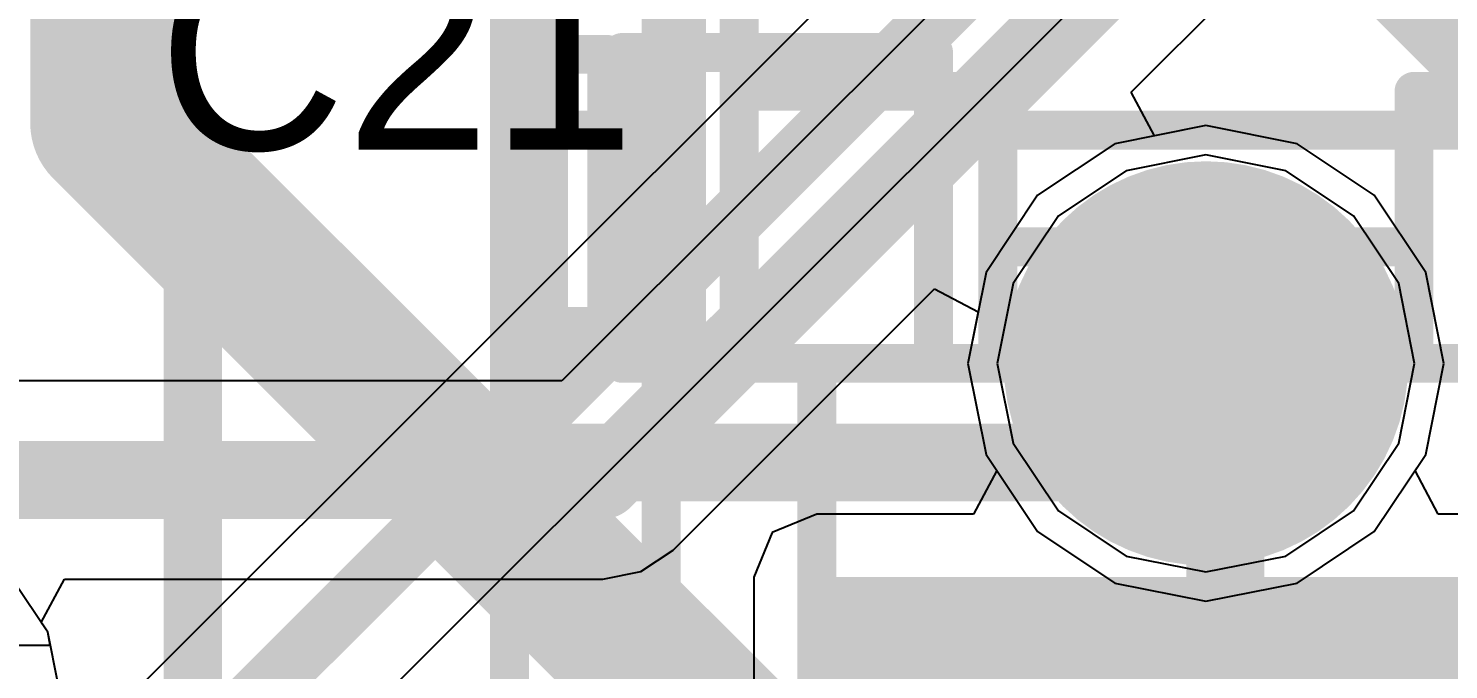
# Model space of a CAD drawing. Header units: millimetres. Extents: x 6 to 417, y 41 to 311.
# Drawn here: x 84.617 to 88.268, y 93.512 to 95.162 of the extents above; entities that cross this region are included whole.
import ezdxf

# ---------------------------------------------------------------- set-up
doc = ezdxf.new("R2010")
doc.units = ezdxf.units.MM
for name, color, linetype in [('BottomLayer', 5, 'Continuous'), ('BottomOverlay', 54, 'Continuous'), ('BottomSolder', 6, 'Continuous'), ('DrillDrawing', 1, 'Continuous'), ('KeepOutLayer', 6, 'Continuous'), ('Mechanical2', 216, 'Continuous'), ('Mechanical4', 56, 'Continuous'), ('MidLayer1', 16, 'Continuous'), ('MidLayer2', 76, 'Continuous'), ('MultiLayer', 9, 'Continuous'), ('TopLayer', 1, 'Continuous'), ('TopOverlay', 2, 'Continuous'), ('TopSolder', 216, 'Continuous')]:
    doc.layers.add(name, color=color, linetype=linetype)

msp = doc.modelspace()

# ---------------------------------------------------------------- linework, layer by layer
at = {"layer": 'BottomLayer'}
for p, q in [((87.4519, 94.9975), (87.8802, 95.4258)), ((86.9944, 95.261), (85.9884, 94.2549)), ((87.5117, 94.8854), (87.4519, 94.9975)), ((87.644, 94.9118), (87.5117, 94.8854)), ((87.8781, 94.8652), (87.644, 94.9118)), ((88.0766, 94.7326), (87.8781, 94.8652)), ((88.2092, 94.5341), (88.0766, 94.7326)), ((88.2558, 94.3), (88.2092, 94.5341)), ((86.2742, 93.8198), (86.9465, 94.4921)), ((86.9465, 94.4921), (87.0586, 94.4323)), ((87.0586, 94.4323), (87.0322, 94.3)), ((87.0322, 94.3), (87.0788, 94.0659)), ((88.2092, 94.0659), (88.2558, 94.3)), ((85.9884, 94.2549), (83.35, 94.2549)), ((87.0788, 94.0659), (87.1065, 94.0244)), ((88.1815, 94.0244), (88.2092, 94.0659)), ((87.1065, 94.0244), (87.0467, 93.9124)), ((88.2413, 93.9124), (88.1815, 94.0244)), ((86.644, 93.9124), (86.5292, 93.8648)), ((87.0467, 93.9124), (86.644, 93.9124)), ((88.644, 93.9124), (88.2413, 93.9124)), ((86.5292, 93.8648), (86.4816, 93.75)), ((86.1915, 93.7645), (86.2742, 93.8198)), ((86.0939, 93.7451), (86.1915, 93.7645)), ((86.4816, 93.75), (86.4816, 91.25)), ((84.6503, 93.6331), (84.7101, 93.7451)), ((84.7101, 93.7451), (86.0939, 93.7451)), ((84.6669, 93.6081), (84.6503, 93.6331)), ((84.6735, 93.575), (84.6669, 93.6081)), ((83.6555, 93.575), (84.6735, 93.575))]:
    msp.add_line(p, q, dxfattribs=at)
at = {"layer": 'BottomLayer', "const_width": 0.2}
for points in [[(86.0939, 94), (87.7, 95.6061)], [(83, 94), (86.0939, 94)]]:
    msp.add_lwpolyline(points, dxfattribs=at)
at = {"layer": 'BottomLayer'}
for points, const_width in [([(87.419, 94.3, 1), (87.869, 94.3, 1)], 0.45), ([(86.0439, 94, 1), (86.1439, 94, 1)], 0.1), ([(86.0439, 94, 1), (86.1439, 94, 1)], 0.1)]:
    msp.add_lwpolyline(points, format="xyb", close=True, dxfattribs=dict(at, const_width=const_width))
msp.add_solid([(88.644, 91.25), (88.644, 93.75), (86.644, 91.25), (86.644, 93.75)], dxfattribs=at)
at = {"layer": 'BottomOverlay', "const_width": 0.15}
msp.add_lwpolyline([(85.0397, 91.7957), (85.0397, 94.7457)], dxfattribs=at)
at = {"layer": 'BottomOverlay', "const_width": 0.075}
msp.add_lwpolyline([(85.0022, 94.7457, 1), (85.0772, 94.7457, 1)], format="xyb", close=True, dxfattribs=at)
at = {"layer": 'BottomSolder', "const_width": 0.52}
msp.add_lwpolyline([(87.384, 94.3, 1), (87.904, 94.3, 1)], format="xyb", close=True, dxfattribs=at)
at = {"layer": 'DrillDrawing', "const_width": 0.1}
for points in [[(119.9857, 99, -39.996351), (119.9857, 101)], [(119.9819, 99, -39.98872), (119.9819, 101)]]:
    msp.add_lwpolyline(points, format="xyb", dxfattribs=at)
at = {"layer": 'KeepOutLayer', "const_width": 0.1}
msp.add_lwpolyline([(119.9857, 99, -39.996351), (119.9857, 101)], format="xyb", dxfattribs=at)
at = {"layer": 'Mechanical2', "const_width": 0.1}
for points in [[(85.8539, 94.9), (85.8539, 105.1)], [(85.9539, 94.095), (85.9539, 96.2)], [(86.2439, 91.8), (86.2439, 95.35)], [(86.3089, 94.3), (86.3089, 95.35)], [(86.4439, 94.3), (86.4439, 95.35)], [(85.8539, 95.095), (86.1039, 95.095)], [(86.1039, 94.395), (86.1039, 95.095)], [(86.1439, 95.1), (86.9439, 95.1)], [(86.1439, 94.9), (86.1439, 95.1)], [(86.9439, 94.9), (86.9439, 95.1)], [(86.4439, 95), (87.1089, 95)], [(87.1089, 94.3), (87.1089, 95)], [(88.1789, 95), (88.8439, 95)], [(88.1789, 94.3), (88.1789, 95)], [(85.8539, 93.345), (85.8539, 94.9)], [(85.8539, 94.9), (86.1439, 94.9)], [(86.1439, 94.3), (86.1439, 94.9)], [(86.9439, 94.9), (88.3439, 94.9)], [(86.9439, 94.3), (86.9439, 94.9)], [(87.1089, 94.6), (88.1789, 94.6)], [(85.8539, 94.395), (86.1039, 94.395)], [(86.1439, 94.3), (86.6439, 94.3)], [(86.6439, 91.8), (86.6439, 94.3)], [(86.6439, 94.3), (87.2439, 94.3)], [(87.2439, 94.3), (88.0439, 94.3)], [(88.0439, 94.3), (88.6439, 94.3)], [(85.8539, 93.995), (85.9539, 94.095)], [(85.9539, 94.095), (87.7439, 94.095)], [(87.6439, 93.995), (87.7439, 94.095)], [(87.7439, 93.445), (87.7439, 94.095)], [(85.8539, 93.995), (87.6439, 93.995)], [(87.6439, 93.345), (87.6439, 93.995)]]:
    msp.add_lwpolyline(points, dxfattribs=at)
at = {"layer": 'Mechanical2'}
for points, const_width in [([(85.8289, 95.095, 1), (85.8789, 95.095, 1)], 0.05), ([(86.0789, 95.095, 1), (86.1289, 95.095, 1)], 0.05), ([(86.0789, 95.095, 1), (86.1289, 95.095, 1)], 0.05), ([(86.1189, 95.1, 1), (86.1689, 95.1, 1)], 0.05), ([(86.1189, 95.1, 1), (86.1689, 95.1, 1)], 0.05), ([(86.9189, 95.1, 1), (86.9689, 95.1, 1)], 0.05), ([(86.9189, 95.1, 1), (86.9689, 95.1, 1)], 0.05), ([(86.4189, 95, 1), (86.4689, 95, 1)], 0.05), ([(87.0839, 95, 1), (87.1339, 95, 1)], 0.05), ([(87.0839, 95, 1), (87.1339, 95, 1)], 0.05), ([(88.1539, 95, 1), (88.2039, 95, 1)], 0.05), ([(88.1539, 95, 1), (88.2039, 95, 1)], 0.05), ([(85.8289, 94.9, 1), (85.8789, 94.9, 1)], 0.05), ([(85.8289, 94.9, 1), (85.8789, 94.9, 1)], 0.05), ([(85.8289, 94.9, 1), (85.8789, 94.9, 1)], 0.05), ([(86.1189, 94.9, 1), (86.1689, 94.9, 1)], 0.05), ([(86.1189, 94.9, 1), (86.1689, 94.9, 1)], 0.05), ([(86.1189, 94.9, 1), (86.1689, 94.9, 1)], 0.05), ([(86.9189, 94.9, 1), (86.9689, 94.9, 1)], 0.05), ([(86.9189, 94.9, 1), (86.9689, 94.9, 1)], 0.05), ([(86.9189, 94.9, 1), (86.9689, 94.9, 1)], 0.05), ([(88.0439, 94.3, 1), (87.2439, 94.3, 1)], 0.1), ([(87.0839, 94.6, 1), (87.1339, 94.6, 1)], 0.05), ([(87.9439, 94.3, 1), (87.3439, 94.3, 1)], 0.1), ([(88.1539, 94.6, 1), (88.2039, 94.6, 1)], 0.05), ([(85.8289, 94.395, 1), (85.8789, 94.395, 1)], 0.05), ([(86.0789, 94.395, 1), (86.1289, 94.395, 1)], 0.05), ([(86.0789, 94.395, 1), (86.1289, 94.395, 1)], 0.05), ([(86.1189, 94.3, 1), (86.1689, 94.3, 1)], 0.05), ([(86.1189, 94.3, 1), (86.1689, 94.3, 1)], 0.05), ([(86.2839, 94.3, 1), (86.3339, 94.3, 1)], 0.05), ([(86.4189, 94.3, 1), (86.4689, 94.3, 1)], 0.05), ([(86.6189, 94.3, 1), (86.6689, 94.3, 1)], 0.05), ([(86.6189, 94.3, 1), (86.6689, 94.3, 1)], 0.05), ([(86.6189, 94.3, 1), (86.6689, 94.3, 1)], 0.05), ([(86.9189, 94.3, 1), (86.9689, 94.3, 1)], 0.05), ([(87.0839, 94.3, 1), (87.1339, 94.3, 1)], 0.05), ([(87.2189, 94.3, 1), (87.2689, 94.3, 1)], 0.05), ([(87.2189, 94.3, 1), (87.2689, 94.3, 1)], 0.05), ([(87.2189, 94.3, 1), (87.2689, 94.3, 1)], 0.05), ([(87.3189, 94.3, 1), (87.3689, 94.3, 1)], 0.05), ([(87.9189, 94.3, 1), (87.9689, 94.3, 1)], 0.05), ([(88.0189, 94.3, 1), (88.0689, 94.3, 1)], 0.05), ([(88.0189, 94.3, 1), (88.0689, 94.3, 1)], 0.05), ([(88.0189, 94.3, 1), (88.0689, 94.3, 1)], 0.05), ([(88.1539, 94.3, 1), (88.2039, 94.3, 1)], 0.05), ([(85.9289, 94.095, 1), (85.9789, 94.095, 1)], 0.05), ([(85.9289, 94.095, 1), (85.9789, 94.095, 1)], 0.05), ([(85.9289, 94.095, 1), (85.9789, 94.095, 1)], 0.05), ([(87.7189, 94.095, 1), (87.7689, 94.095, 1)], 0.05), ([(87.7189, 94.095, 1), (87.7689, 94.095, 1)], 0.05), ([(87.7189, 94.095, 1), (87.7689, 94.095, 1)], 0.05), ([(85.8289, 93.995, 1), (85.8789, 93.995, 1)], 0.05), ([(85.8289, 93.995, 1), (85.8789, 93.995, 1)], 0.05), ([(87.6189, 93.995, 1), (87.6689, 93.995, 1)], 0.05), ([(87.6189, 93.995, 1), (87.6689, 93.995, 1)], 0.05), ([(87.6189, 93.995, 1), (87.6689, 93.995, 1)], 0.05)]:
    msp.add_lwpolyline(points, format="xyb", close=True, dxfattribs=dict(at, const_width=const_width))
at = {"layer": 'Mechanical4', "const_width": 0.1}
for points in [[(89.8197, 93.6531, -0.132991), (88.0087, 99.6586)], [(89.8602, 93.7551, -0.131599), (88.0968, 99.6611)]]:
    msp.add_lwpolyline(points, format="xyb", dxfattribs=at)
at = {"layer": 'MidLayer1'}
for p, q in [((87.644, 94.8365), (87.4387, 94.7957)), ((87.8493, 94.7957), (87.644, 94.8365)), ((87.4387, 94.7957), (87.2646, 94.6794)), ((88.0234, 94.6794), (87.8493, 94.7957)), ((87.2646, 94.6794), (87.1483, 94.5053)), ((88.1397, 94.5053), (88.0234, 94.6794)), ((87.1483, 94.5053), (87.1075, 94.3)), ((88.1805, 94.3), (88.1397, 94.5053)), ((87.1075, 94.3), (87.1483, 94.0947)), ((88.1397, 94.0947), (88.1805, 94.3)), ((87.1483, 94.0947), (87.2646, 93.9206)), ((88.0234, 93.9206), (88.1397, 94.0947)), ((87.2646, 93.9206), (87.4387, 93.8043)), ((87.8493, 93.8043), (88.0234, 93.9206)), ((84.6669, 93.6081), (84.5491, 93.7846)), ((87.4387, 93.8043), (87.644, 93.7635)), ((87.644, 93.7635), (87.8493, 93.8043)), ((84.6735, 93.575), (84.6669, 93.6081)), ((84.3395, 93.575), (84.6735, 93.575))]:
    msp.add_line(p, q, dxfattribs=at)
at = {"layer": 'MidLayer1', "const_width": 0.45}
msp.add_lwpolyline([(87.419, 94.3, 1), (87.869, 94.3, 1)], format="xyb", close=True, dxfattribs=at)
at = {"layer": 'MidLayer2'}
for points, const_width in [([(84.825, 94.9189), (84.825, 95.9)], 0.4064), ([(88.125, 95.25), (88.825, 94.55)], 0.1524), ([(84.825, 94.9189), (86.8063, 92.9376)], 0.4064)]:
    msp.add_lwpolyline(points, dxfattribs=dict(at, const_width=const_width))
for points, const_width in [([(84.7234, 94.9189, 1), (84.9266, 94.9189, 1)], 0.2032), ([(84.7234, 94.9189, 1), (84.9266, 94.9189, 1)], 0.2032), ([(87.419, 94.3, 1), (87.869, 94.3, 1)], 0.45)]:
    msp.add_lwpolyline(points, format="xyb", close=True, dxfattribs=dict(at, const_width=const_width))
at = {"layer": 'MultiLayer', "const_width": 0.45}
msp.add_lwpolyline([(87.419, 94.3, 1), (87.869, 94.3, 1)], format="xyb", close=True, dxfattribs=at)
at = {"layer": 'TopLayer'}
for p, q in [((85.2163, 93.1295), (87.8631, 95.7762)), ((86.7053, 95.2707), (84.8245, 93.39)), ((87.644, 94.9118), (87.4099, 94.8652)), ((87.8781, 94.8652), (87.644, 94.9118)), ((87.4099, 94.8652), (87.2114, 94.7326)), ((88.0766, 94.7326), (87.8781, 94.8652)), ((87.2114, 94.7326), (87.0788, 94.5341)), ((88.2092, 94.5341), (88.0766, 94.7326)), ((87.0788, 94.5341), (87.0322, 94.3)), ((88.2558, 94.3), (88.2092, 94.5341)), ((87.0322, 94.3), (87.0788, 94.0659)), ((88.2092, 94.0659), (88.2558, 94.3)), ((87.0788, 94.0659), (87.2114, 93.8674)), ((88.0766, 93.8674), (88.2092, 94.0659)), ((87.2114, 93.8674), (87.4099, 93.7348)), ((87.8781, 93.7348), (88.0766, 93.8674)), ((84.6669, 93.6081), (84.5491, 93.7846)), ((87.4099, 93.7348), (87.644, 93.6882)), ((87.644, 93.6882), (87.8781, 93.7348)), ((84.6936, 93.4743), (84.6669, 93.6081))]:
    msp.add_line(p, q, dxfattribs=at)
at = {"layer": 'TopLayer', "const_width": 0.1524}
msp.add_lwpolyline([(84.9857, 93.225), (87.7, 95.9393)], dxfattribs=at)
at = {"layer": 'TopLayer', "const_width": 0.45}
msp.add_lwpolyline([(87.419, 94.3, 1), (87.869, 94.3, 1)], format="xyb", close=True, dxfattribs=at)
at = {"layer": 'TopSolder', "const_width": 0.52}
msp.add_lwpolyline([(87.384, 94.3, 1), (87.904, 94.3, 1)], format="xyb", close=True, dxfattribs=at)

# ---------------------------------------------------------------- texts
at = {"layer": 'TopOverlay'}
msp.add_text('C21', height=0.5, rotation=360, dxfattribs=at).set_placement((84.95, 94.85))

doc.saveas('drawing.dxf')
